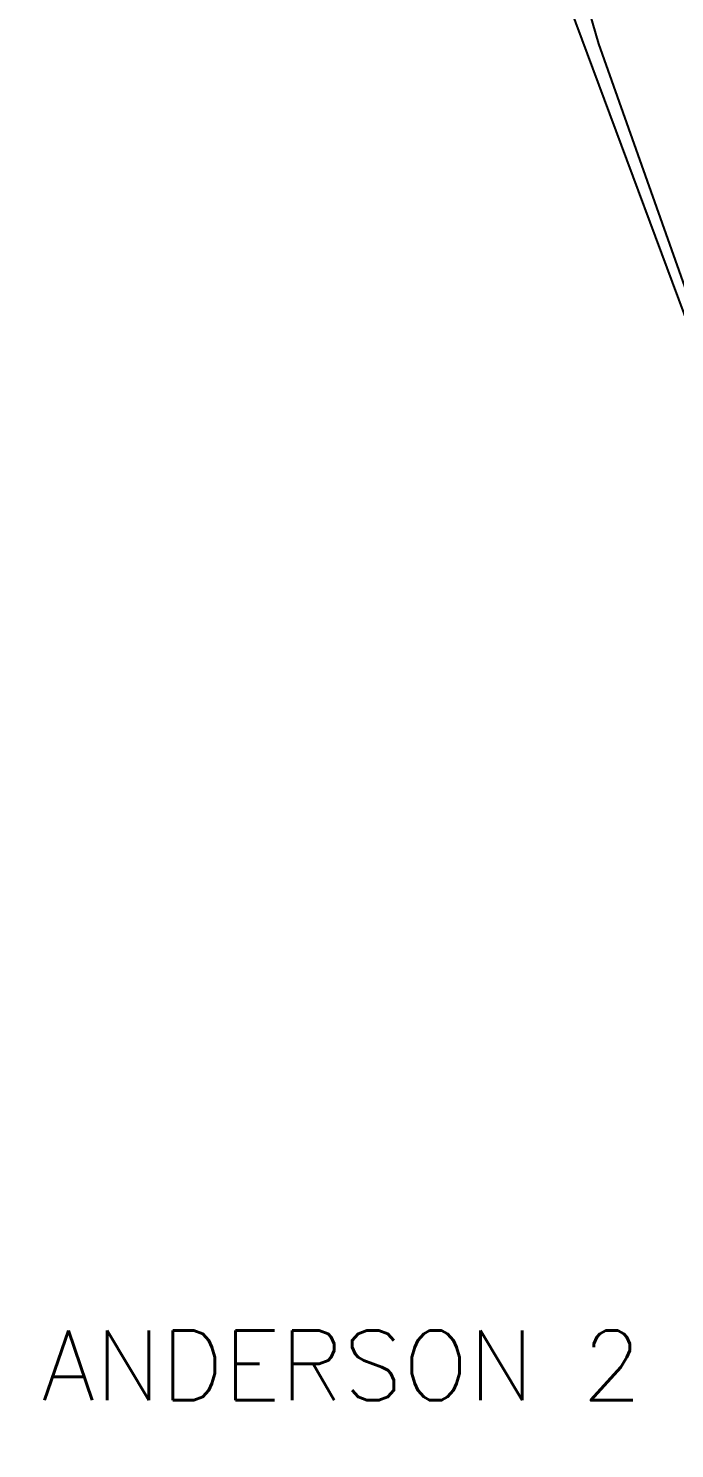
# Model space of a CAD drawing. Header units: inches. Extents: x 653559 to 669309, y 7245317 to 7256454.
# Drawn here: x 661765 to 662089, y 7250588 to 7251302 of the extents above; entities that cross this region are included whole.
import ezdxf

# ---------------------------------------------------------------- set-up
doc = ezdxf.new("R2010")
doc.units = ezdxf.units.IN
doc.header["$MEASUREMENT"] = 0
for name, color, linetype in [('Agricola', 3, 'Continuous'), ('Nombre Potreros', 252, 'Continuous'), ('Reserva', 92, 'Continuous')]:
    doc.layers.add(name, color=color, linetype=linetype)
doc.styles.add('ROMANS', font='romans.shx', dxfattribs={"height": 150})

msp = doc.modelspace()

# ---------------------------------------------------------------- linework, layer by layer
at = {"layer": 'Agricola', "transparency": 33554613}
msp.add_polyline3d([(662291.99, 7250587.11, 0), (662119.71, 7251089.84, 0), (662028.36, 7251335.33, 0), (661969.62, 7251551.23, 0), (661922.53, 7251557.05, 0), (661816.16, 7251508.37, 0), (661797.11, 7251481.38, 0), (661756.37, 7251353.32, 0), (661720.38, 7251163.88, 0), (661720.91, 7251150.12, 0), (661743.14, 7251072.86, 0), (661744.2, 7251053.28, 0), (661725.68, 7250919.93, 0), (661730.44, 7250837.38, 0), (661608.73, 7250582.85, 0), (661520.36, 7250456.38, 0), (661518.24, 7250436.8, 0), (661527.77, 7250418.28, 0), (661536.23, 7250399.23, 0), (661550.52, 7250342.61, 0)], dxfattribs=at)
at = {"layer": 'Reserva', "transparency": 33554613}
msp.add_lwpolyline([(662305.04, 7250589.15), (662389.71, 7250622.49), (662384.41, 7250694.46), (662341.02, 7250796.59), (662292.87, 7250857.44), (662265.35, 7250886.55), (662256.88, 7250958.51), (662261.65, 7250998.2), (662235.19, 7251141.6), (662203.97, 7251276.01), (662019.02, 7251785.6), (661980.13, 7251774.49), (661957.11, 7251746.71), (661955.52, 7251722.1), (661999.97, 7251598.28), (661966.64, 7251569.7), (662004.74, 7251453.81), (662050.94, 7251294.34), (662209.77, 7250846.14), (662295.1, 7250599.42)], close=True, dxfattribs=at)

# ---------------------------------------------------------------- texts
at = {"layer": 'Nombre Potreros', "linetype": 'Continuous', "transparency": 33554613, "insert": (661771.19, 7250647.57), "char_height": 35, "width": 565.4455, "attachment_point": 1, "style": 'ROMANS'}
msp.add_mtext('ANDERSON 2', dxfattribs=at)

doc.saveas('drawing.dxf')
